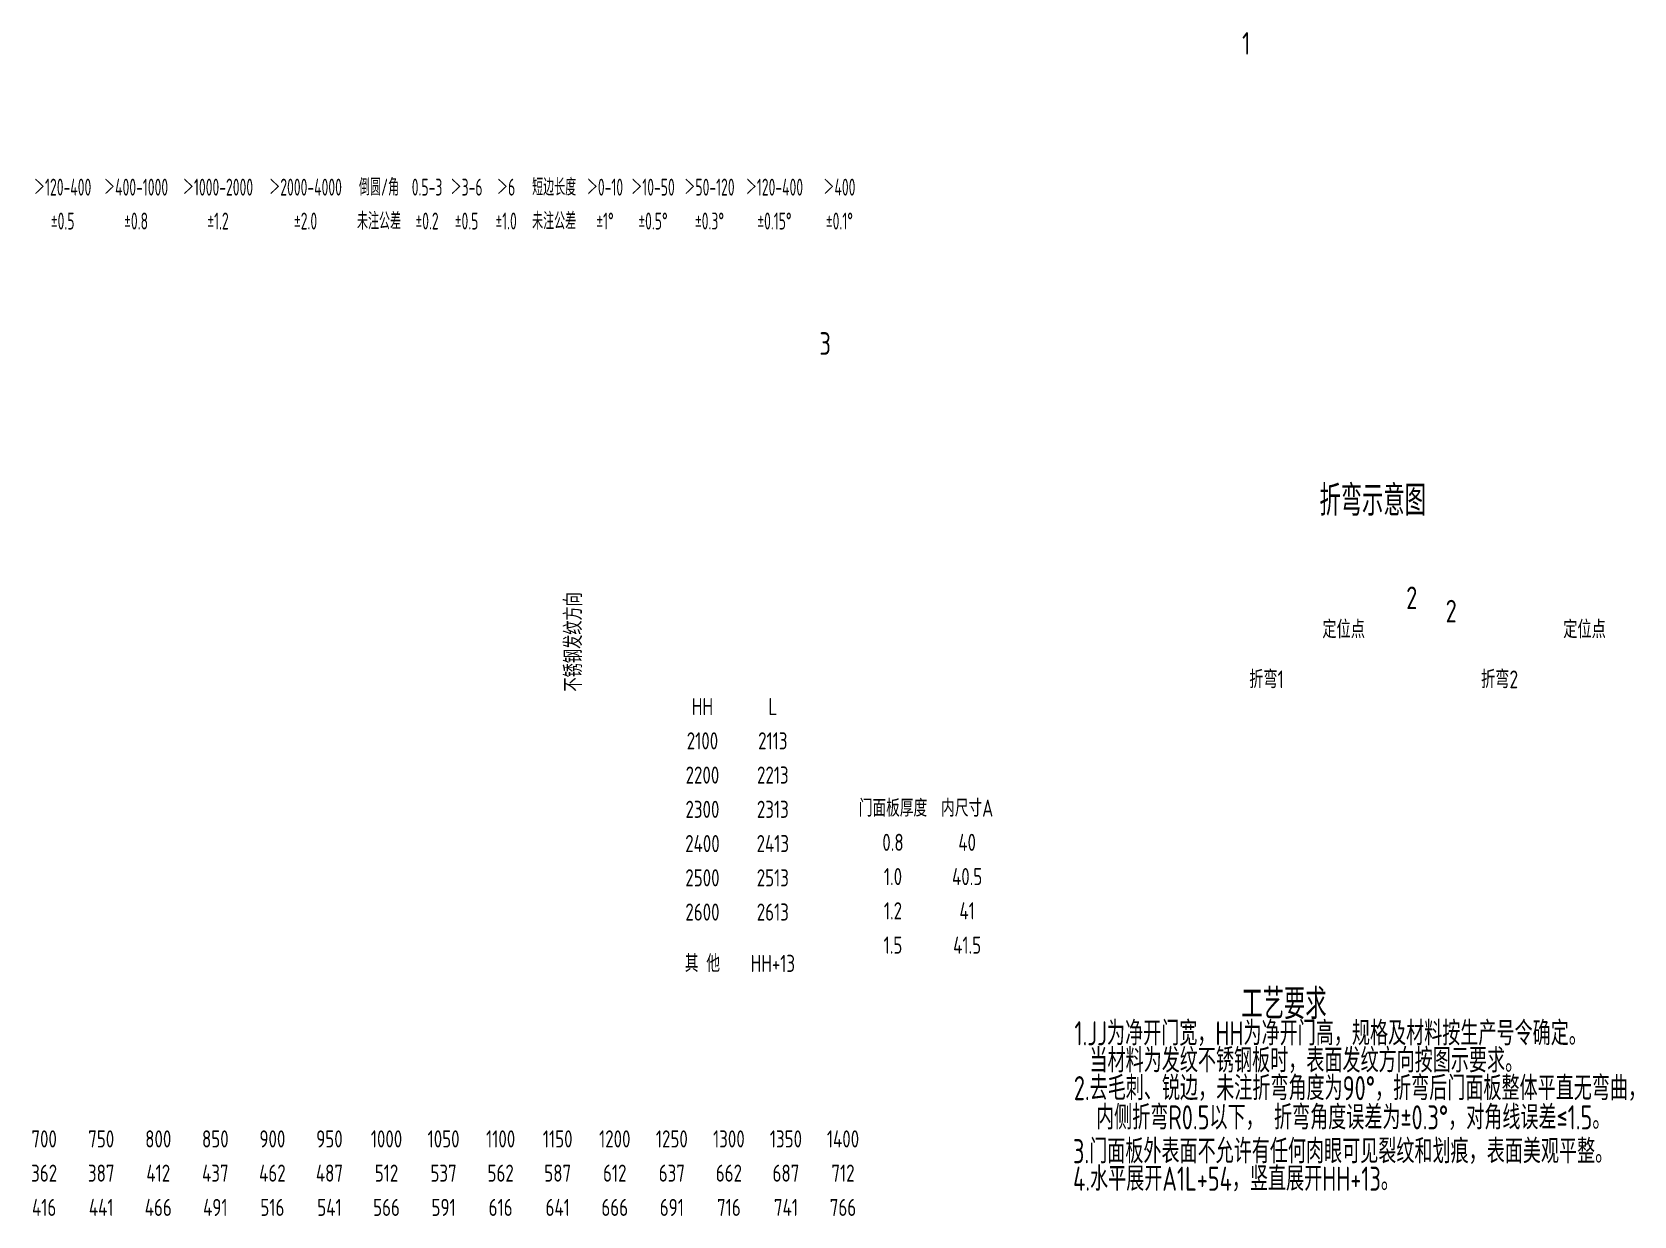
# Model space of a CAD drawing. Header units: inches. Extents: x 14216 to 120088, y -29410 to 23559.
# Drawn here: x 22830 to 25357, y -27105 to -25238 of the extents above; entities that cross this region are included whole.
import ezdxf
from ezdxf.enums import TextEntityAlignment as Align

# ---------------------------------------------------------------- set-up
doc = ezdxf.new("R2010")
doc.units = ezdxf.units.IN
doc.header["$LTSCALE"] = 0.3
doc.header["$MEASUREMENT"] = 0
for name, color, linetype in [('1粗实线', 4, 'Continuous'), ('2', 2, 'Continuous'), ('2细实线', 2, 'Continuous')]:
    doc.layers.add(name, color=color, linetype=linetype)
doc.layers.add('粗实线', color=7, linetype='Continuous', lineweight=30)
doc.styles.add('HZ', font='isocp2.shx', dxfattribs={"width": 0.7, "bigfont": 'hztxt.shx'})

msp = doc.modelspace()

# ---------------------------------------------------------------- texts
at = {"layer": '1粗实线', "color": 4, "style": 'HZ', "width": 0.8}
for s, p in [('1', (24738.808, -25273.802)), ('3', (24072.222, -25747.165)), ('2', (24997.658, -26148.203)), ('2', (25059.842, -26169.149))]:
    msp.add_text(s, height=35.64, dxfattribs=at).set_placement(p)
at = {"layer": '2', "color": 6, "style": 'HZ', "width": 0.8}
msp.add_text('不锈钢发纹方向', height=28, rotation=90, dxfattribs=at).set_placement((23706.342, -26278.205), align=Align.BOTTOM_LEFT)
for s, p in [('定位点', (24865.438, -26194.087)), ('定位点', (25245.359, -26194.087)), ('折弯1', (24749.99, -26272.917)), ('折弯2', (25115.669, -26272.917))]:
    msp.add_text(s, height=28, dxfattribs=at).set_placement(p)
at = {"layer": '2', "style": 'HZ', "width": 0.8}
for s, p in [('HH', (23887.649, -26301.901)), ('L', (23998.649, -26301.901)), ('2100', (23887.649, -26355.901)), ('2113', (23998.649, -26355.901)), ('2200', (23887.649, -26409.901)), ('2213', (23998.649, -26409.901)), ('2300', (23887.649, -26463.901)), ('2313', (23998.649, -26463.901)), ('门面板厚度', (24188.156, -26461.941)), ('内尺寸A', (24305.156, -26461.941)), ('0.8', (24188.156, -26515.941)), ('40', (24305.156, -26515.941)), ('2400', (23887.649, -26517.901)), ('2413', (23998.649, -26517.901)), ('2500', (23887.649, -26571.901)), ('2513', (23998.649, -26571.901)), ('1.0', (24188.156, -26569.941)), ('40.5', (24305.156, -26569.941)), ('2600', (23887.649, -26625.901)), ('2613', (23998.649, -26625.901)), ('1.2', (24188.156, -26623.941)), ('41', (24305.156, -26623.941)), ('1.5', (24188.156, -26678.039)), ('41.5', (24305.156, -26678.039)), ('其 他', (23887.649, -26706.901)), ('HH+13', (23998.649, -26706.901))]:
    msp.add_text(s, height=27, dxfattribs=at).set_placement(p, align=Align.MIDDLE_CENTER)
at = {"layer": '2', "color": 6, "style": 'HZ', "width": 0.75}
for s, p in [('1.JJ为净开门宽，HH为净开门高，规格及材料按生产号令确定。', (24474.344, -26847.463)), ('  当材料为发纹不锈钢板时，表面发纹方向按图示要求。', (24465.505, -26890.245)), ('2.去毛刺、锐边，未注折弯角度为90%%d，折弯后门面板整体平直无弯曲，', (24473.383, -26933.963)), (' 内侧折弯R0.5以下， 折弯角度误差为±0.3°，对角线误差≤1.5。', (24492.166, -26980.06)), ('3.门面板外表面不允许有任何肉眼可见裂纹和划痕，表面美观平整。', (24472.067, -27033.462)), ('4.水平展开A1L+54，竖直展开HH+13。', (24472.253, -27076.784))]:
    msp.add_text(s, height=38, dxfattribs=at).set_placement(p, align=Align.BOTTOM_LEFT)
at = {"layer": '2细实线', "linetype": 'ByBlock', "style": 'HZ', "width": 0.65}
for s, p in [('倒圆/角', (23377.533, -25482.746)), ('短边长度', (23653.743, -25482.746)), ('＞120-400', (22878.573, -25482.746)), ('＞400-1000', (22994.403, -25482.746)), ('＞1000-2000', (23123.598, -25482.746)), ('＞2000-4000', (23261.703, -25482.746)), ('0.5-3', (23453.268, -25482.746)), ('＞3-6', (23515.638, -25482.746)), ('＞6', (23578.008, -25482.746)), ('＞0-10', (23733.933, -25482.746)), ('＞10-50', (23809.668, -25482.746)), ('＞50-120', (23898.768, -25482.746)), ('＞120-400', (24001.233, -25482.746)), ('＞400', (24103.698, -25482.746)), ('%%p0.5', (22878.573, -25536.206)), ('%%p0.8', (22994.403, -25536.206)), ('%%p1.2', (23123.598, -25536.206)), ('%%p2.0', (23261.703, -25536.206)), ('未注公差', (23377.533, -25536.206)), ('%%p0.2', (23453.268, -25536.206)), ('%%p0.5', (23515.638, -25536.206)), ('%%p1.0', (23578.008, -25536.206)), ('未注公差', (23653.743, -25536.206)), ('%%p1%%d', (23733.933, -25536.206)), ('%%p0.5%%d', (23809.668, -25536.206)), ('%%p0.3%%d', (23898.768, -25536.206)), ('%%p0.15%%d', (24001.233, -25536.206)), ('%%p0.1%%d', (24103.698, -25536.206))]:
    msp.add_text(s, height=26.73, dxfattribs=at).set_placement(p, align=Align.MIDDLE_CENTER)
at = {"layer": '2细实线', "style": 'HZ', "width": 0.8}
for s, p in [('700', (22849.353, -26983.621)), ('750', (22939.353, -26983.621)), ('800', (23029.353, -26983.621)), ('850', (23119.353, -26983.621)), ('900', (23209.353, -26983.621)), ('950', (23299.353, -26983.621)), ('1000', (23389.353, -26983.621)), ('1050', (23479.353, -26983.621)), ('1100', (23569.353, -26983.621)), ('1150', (23659.353, -26983.621)), ('1200', (23749.353, -26983.621)), ('1250', (23839.353, -26983.621)), ('1300', (23929.353, -26983.621)), ('1350', (24019.353, -26983.621)), ('1400', (24109.353, -26983.621)), ('362', (22849.353, -27037.621)), ('387', (22939.353, -27037.621)), ('412', (23029.353, -27037.621)), ('437', (23119.353, -27037.621)), ('462', (23209.353, -27037.621)), ('487', (23299.353, -27037.621)), ('512', (23389.353, -27037.621)), ('537', (23479.353, -27037.621)), ('562', (23569.353, -27037.621)), ('587', (23659.353, -27037.621)), ('612', (23749.353, -27037.621)), ('637', (23839.353, -27037.621)), ('662', (23929.353, -27037.621)), ('687', (24019.353, -27037.621)), ('712', (24109.353, -27037.621)), ('416', (22849.353, -27091.621)), ('441', (22939.353, -27091.621)), ('466', (23029.353, -27091.621)), ('491', (23119.353, -27091.621)), ('516', (23209.353, -27091.621)), ('541', (23299.353, -27091.621)), ('566', (23389.353, -27091.621)), ('591', (23479.353, -27091.621)), ('616', (23569.353, -27091.621)), ('641', (23659.353, -27091.621)), ('666', (23749.353, -27091.621)), ('691', (23839.353, -27091.621)), ('716', (23929.353, -27091.621)), ('741', (24019.353, -27091.621)), ('766', (24109.353, -27091.621))]:
    msp.add_text(s, height=27, dxfattribs=at).set_placement(p, align=Align.MIDDLE_CENTER)
at = {"layer": '粗实线', "color": 3, "linetype": 'Continuous', "lineweight": -3, "style": 'HZ', "width": 0.7}
for s, p in [('折弯示意图', (24860.777, -26000.948)), ('工艺要求', (24737.647, -26794.874))]:
    msp.add_text(s, height=48, dxfattribs=at).set_placement(p)

doc.saveas('drawing.dxf')
